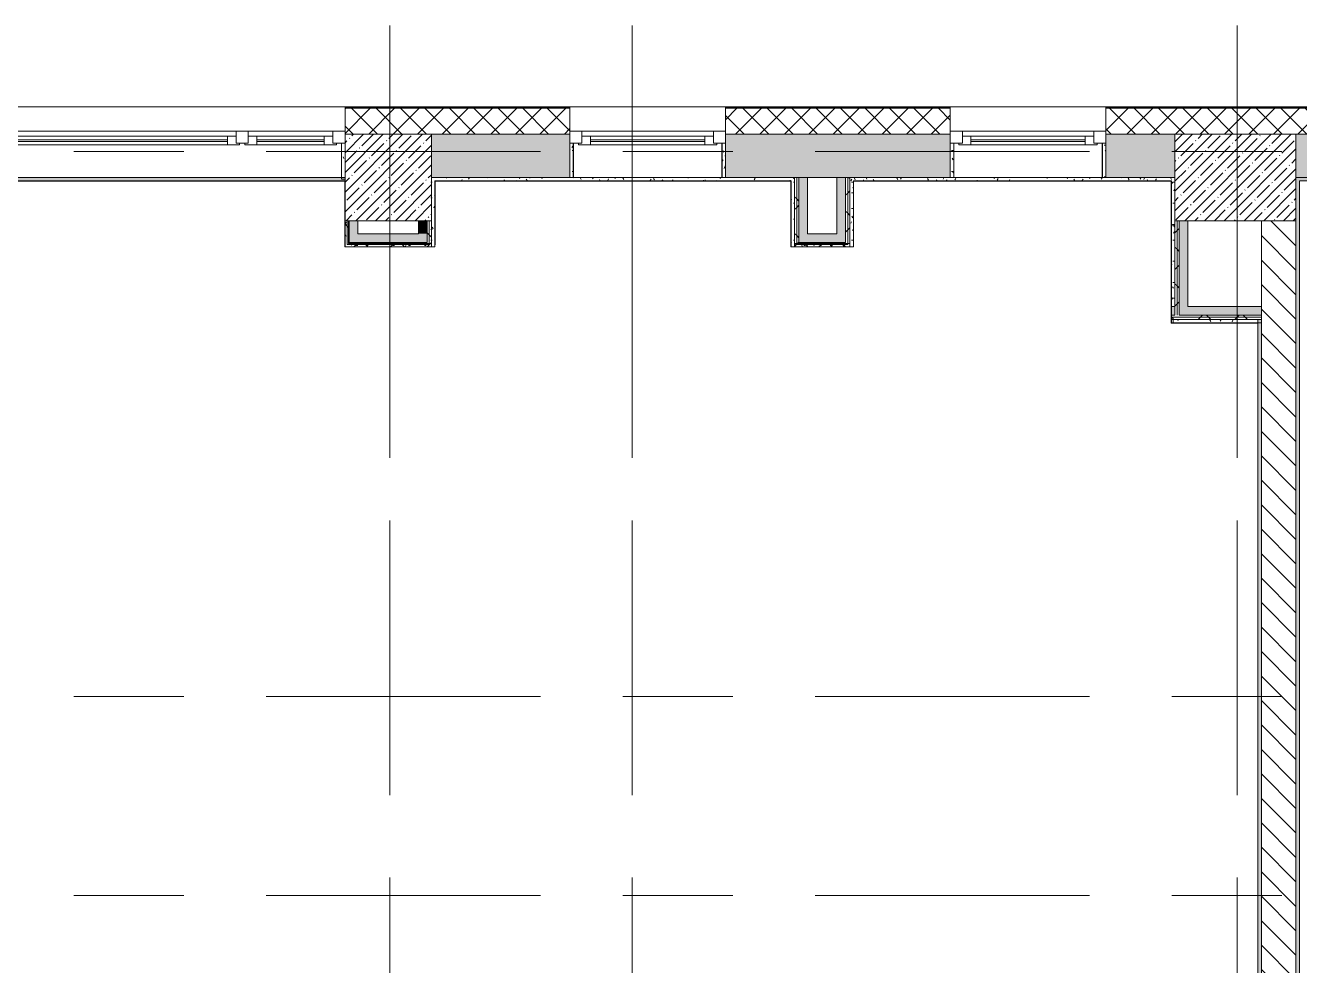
# Model space of a CAD drawing. Header units: millimetres. Extents: x 81632 to 272167, y -8553 to 29000.
# Drawn here: x 103702 to 111071, y 16595 to 22028 of the extents above; entities that cross this region are included whole.
import ezdxf

# ---------------------------------------------------------------- set-up
doc = ezdxf.new("R2010")
doc.units = ezdxf.units.MM
doc.linetypes.add('Осевая', pattern=[3175, 635, -476.25, 1587.5, -476.25])
for name, color, linetype, lineweight in [('A-GLAZ', 7, 'Continuous', 9), ('A-GLAZ-1', 7, 'Continuous', 13), ('A-WALL', 7, 'Continuous', 9), ('I-WALL', 7, 'Continuous', 9), ('S-COLS', 7, 'Continuous', 9), ('Оси', 7, 'Continuous', 9), ('Оси-2', 7, 'Осевая', 9)]:
    doc.layers.add(name, color=color, linetype=linetype, lineweight=lineweight)
doc.layers.add('A-WALL-1', color=7, linetype='Continuous', lineweight=9, true_color=0x3c3c3c)
doc.layers.add('A-WALL-FNSH-1', color=7, linetype='Continuous', lineweight=9, true_color=0x3c3c3c)
pattern_1 = [(0, (0, 0), (121.92, 30.48), [10.058, -81.382, 10.058, -81.382, -487.68]), (0, (0, 0), (121.92, 30.48), [-182.88, 10.058, -172.822, 10.058, -81.382, -213.36]), (0, (0, 0), (121.92, 30.48), [-457.2, 10.058, -50.902, 10.058, -142.342]), (120, (45.72, 15.24), (-87.356454, 90.345817), [10.058, -81.382, 10.058, -81.382, -487.68]), (120, (45.72, 15.24), (-87.356454, 90.345817), [-182.88, 10.058, -172.822, 10.058, -81.382, -213.36]), (120, (45.72, 15.24), (-87.356454, 90.345817), [-457.2, 10.058, -50.902, 10.058, -142.342]), (240, (60.96, 76.2), (-34.563546, -120.825817), [10.058, -81.382, 10.058, -81.382, -487.68]), (240, (60.96, 76.2), (-34.563546, -120.825817), [-182.88, 10.058, -172.822, 10.058, -81.382, -213.36]), (240, (60.96, 76.2), (-34.563546, -120.825817), [-457.2, 10.058, -50.902, 10.058, -142.342])]
pattern_2 = [(45, (0, 0), (-106.06602, 106.06602), []), (135, (0, 0), (-106.06602, -106.06602), [])]

# ---------------------------------------------------------------- blocks, each defined once
blk = doc.blocks.new('120_Окно_СКБ_2Ст_Фрамуга сверху - 120_Окно_СКБ_2Ст_2300х2500_h_ ДОО-23103760-План заполнения и маркировки дверных проемов 2 этажа в осях 23-33')
at = {"layer": 'A-GLAZ'}
for p, q in [((1150, -57), (-1150, -57)), ((-1080, -57), (1080, -57)), ((-1130, -127), (-1100, -127)), ((-1030, -107), (470, -107)), ((470, -117), (-1030, -117)), ((540, -127), (570, -127)), ((540, -127), (570, -127)), ((640, -107), (1030, -107)), ((1030, -117), (640, -117)), ((1100, -127), (1130, -127))]:
    blk.add_line(p, q, dxfattribs=at)
at = {"layer": 'A-GLAZ-1'}
for p, q in [((-1150, -127), (-1150, -57)), ((-1150, -57), (-1080, -57)), ((-1080, -57), (-1080, -127)), ((520, -127), (520, -57)), ((520, -57), (590, -57)), ((590, -57), (590, -127)), ((1080, -127), (1080, -57)), ((1080, -57), (1150, -57)), ((1150, -57), (1150, -127)), ((-1080, -127), (-1150, -127)), ((-1080, -127), (-1100, -127)), ((-1100, -127), (-1100, -137)), ((-1100, -137), (540, -137)), ((540, -137), (-1100, -137)), ((520, -87), (-1080, -87)), ((-1080, -87), (-1080, -127)), ((-1030, -137), (-1030, -87)), ((470, -137), (470, -87)), ((520, -127), (520, -87)), ((590, -127), (520, -127)), ((540, -127), (520, -127)), ((540, -137), (540, -127)), ((590, -127), (570, -127)), ((570, -127), (570, -137)), ((570, -137), (1100, -137)), ((1100, -137), (570, -137)), ((1080, -87), (590, -87)), ((590, -87), (590, -127)), ((640, -137), (640, -87)), ((1030, -137), (1030, -87)), ((1080, -127), (1080, -87)), ((1150, -127), (1080, -127)), ((1100, -127), (1080, -127)), ((1100, -137), (1100, -127))]:
    blk.add_line(p, q, dxfattribs=at)
blk = doc.blocks.new('120_Окно_СКБ_1Ст - 120_Окно_СКБ_1Ст 900х2500_h_ с форточкой-V7-План заполнения и маркировки дверных проемов 2 этажа в осях 23-33')
at = {"layer": 'A-GLAZ'}
for p, q in [((450, -57), (-450, -57)), ((-430, -127), (-400, -127)), ((-330, -107), (330, -107)), ((330, -117), (-330, -117)), ((400, -127), (430, -127))]:
    blk.add_line(p, q, dxfattribs=at)
at = {"layer": 'A-GLAZ-1'}
for p, q in [((-450, -127), (-450, -57)), ((-450, -57), (-380, -57)), ((-380, -57), (-380, -127)), ((380, -127), (380, -57)), ((380, -57), (450, -57)), ((450, -57), (450, -127)), ((-380, -127), (-450, -127)), ((-380, -127), (-400, -127)), ((-400, -127), (-400, -137)), ((-400, -137), (400, -137)), ((400, -137), (-400, -137)), ((380, -87), (-380, -87)), ((-380, -87), (-380, -127)), ((-330, -137), (-330, -87)), ((330, -137), (330, -87)), ((380, -127), (380, -87)), ((450, -127), (380, -127)), ((400, -127), (380, -127)), ((400, -137), (400, -127))]:
    blk.add_line(p, q, dxfattribs=at)
blk = doc.blocks.new('BSC_Колонна _Прямоугольная - 500х500-23282986-План заполнения и маркировки дверных проемов 2 этажа в осях 23-33')
at = {"layer": 'S-COLS'}
h = blk.add_hatch(dxfattribs=at)
h.set_pattern_fill('FP_32', color=256, style=0, pattern_type=2)
h.set_pattern_definition([(45, (-105800, -21150), (-57.024626, 57.024626), []), (45, (-105742.975, -21150), (-57.024626, 57.024626), [100.806, -20.161, 3.353, -16.808])])
h.paths.add_polyline_path([(-250, -250), (250, -250), (250, 250), (-250, 250), (-250, 177.8)])
for p, q in [((250, 250), (-250, 250)), ((-250, 250), (-250, -250)), ((250, -250), (250, 250)), ((-250, -250), (250, -250))]:
    blk.add_line(p, q, dxfattribs=at)
blk = doc.blocks.new('BSC_Колонна _Прямоугольная - 700х500-V11-План заполнения и маркировки дверных проемов 2 этажа в осях 23-33')
at = {"layer": 'S-COLS'}
h = blk.add_hatch(dxfattribs=at)
h.set_pattern_fill('FP_34', color=256, style=0, pattern_type=2)
h.set_pattern_definition([(45, (-110700, -21150), (-57.024626, 57.024626), []), (45, (-110642.975, -21150), (-57.024626, 57.024626), [100.806, -20.161, 3.353, -16.808])])
h.paths.add_polyline_path([(-350, -250), (350, -250), (350, 250), (-350, 250)])
for p, q in [((350, 250), (-350, 250)), ((-350, 250), (-350, -250)), ((350, -250), (350, 250)), ((-350, -250), (350, -250))]:
    blk.add_line(p, q, dxfattribs=at)

msp = doc.modelspace()

# ---------------------------------------------------------------- hatches: boundary and pattern name
at = {"layer": 'A-WALL'}
h = msp.add_hatch(dxfattribs=at)
h.set_pattern_fill('FP_1', color=256, style=0, pattern_type=2)
h.set_pattern_definition([(45, (0, 0), (-70.71068, 70.71068), []), (135, (0, 0), (-70.71068, -70.71068), [])])
h.paths.add_polyline_path([(125080, 21400), (125230, 21400), (125230, 21550), (120150.2, 21550), (120150.2, 21400), (122720.4, 21400)])
h.paths.add_polyline_path([(119250.2, 21400), (119250.2, 21550), (117900.4, 21550), (117900.4, 21400), (118905.9, 21400)])
h.paths.add_polyline_path([(117000.4, 21400), (117000.4, 21550), (115600.4, 21550), (115600.4, 21400), (116363, 21400)])
h.paths.add_polyline_path([(113300.4, 21400), (113300.4, 21550), (112150, 21550), (112150, 21400), (112548.5, 21400)])
h.paths.add_polyline_path([(111050, 21400), (111250, 21400), (111250, 21550), (109950.4, 21550), (109950.4, 21400), (110350, 21400)])
h.paths.add_polyline_path([(108734, 21400), (109050.4, 21400), (109050.4, 21550), (107750.4, 21550), (107750.4, 21400)])
h.paths.add_polyline_path([(106850.4, 21400), (106850.4, 21550), (105550.2, 21550), (105550.2, 21400), (106191, 21400)])
h.paths.add_polyline_path([(103250.2, 21400), (103250.2, 21550), (102050, 21550), (102050, 21400), (102376.5, 21400)])
h.paths.add_polyline_path([(101150, 21400), (101150, 21550), (96610, 21550), (96610, 21400), (101105, 21400)])
h.paths.add_polyline_path([(93310, 21400), (93310, 21550), (93060, 21550), (93060, 21400), (93158.1, 21400)])
at = {"layer": 'I-WALL'}
h = msp.add_hatch(dxfattribs=at)
h.set_pattern_fill('FP_2', color=256, style=0, pattern_type=2)
h.set_pattern_definition([(45, (0, 0), (-57.024626, 57.024626), []), (45, (57.025, 0), (-57.024626, 57.024626), [100.806, -20.161, 3.353, -16.808])])
h.paths.add_polyline_path([(121210, 21150), (121210, 21400), (120850, 21400), (120850, 21150)])
h.paths.add_polyline_path([(119250.2, 21150), (119250.2, 21400), (117900.4, 21400), (117900.4, 21150), (118905.9, 21150)])
h.paths.add_polyline_path([(117000.4, 21150), (117000.4, 21400), (116100.4, 21400), (116100.4, 21150), (116363, 21150)])
h.paths.add_polyline_path([(113300.4, 21150), (113300.4, 21400), (112150, 21400), (112150, 21150), (112548.5, 21150)])
h.paths.add_polyline_path([(111050, 21150), (111250, 21150), (111250, 21400), (111050, 21400), (111050, 21275)])
h.paths.add_polyline_path([(110350, 21150), (110350, 21400), (109950.4, 21400), (109950.4, 21150), (110330, 21150)])
h.paths.add_polyline_path([(109050.4, 21150), (109050.4, 21400), (107750.4, 21400), (107750.4, 21150), (108734, 21150)])
h.paths.add_polyline_path([(100560, 21150), (100580, 21150), (100580, 21400), (100560, 21400), (100560, 21327.8)])
h.paths.add_polyline_path([(106850.4, 21150), (106850.4, 21400), (106050, 21400), (106050, 21150), (106191, 21150)])
h.paths.add_polyline_path([(103250.2, 21150), (103250.2, 21400), (102050, 21400), (102050, 21150), (102376.5, 21150)])
h.paths.add_polyline_path([(101125, 21150), (101150, 21150), (101150, 21400), (100800, 21400), (100800, 21150), (101105, 21150)])
h = msp.add_hatch(dxfattribs=at)
h.set_pattern_fill('FP_38', color=256, style=0, pattern_type=2)
h.set_pattern_definition(pattern_1)
h.paths.add_polyline_path([(105530.2, 21140), (105550, 21140), (105550, 21348), (105530.2, 21348), (105530.2, 21327.8)])
h = msp.add_hatch(dxfattribs=at)
h.set_pattern_fill('FP_38', color=256, style=0, pattern_type=2)
h.set_pattern_definition(pattern_1)
h.paths.add_polyline_path([(106870.4, 21150), (106870.4, 21348), (106850.4, 21348), (106850.4, 21150)])
h = msp.add_hatch(dxfattribs=at)
h.set_pattern_fill('FP_38', color=256, style=0, pattern_type=2)
h.set_pattern_definition(pattern_1)
h.paths.add_polyline_path([(107750.4, 21150), (107750.4, 21348), (107730.4, 21348), (107730.4, 21150)])
h = msp.add_hatch(dxfattribs=at)
h.set_pattern_fill('FP_38', color=256, style=0, pattern_type=2)
h.set_pattern_definition(pattern_1)
h.paths.add_polyline_path([(109070.4, 21150), (109070.4, 21348), (109050.4, 21348), (109050.4, 21150)])
h = msp.add_hatch(dxfattribs=at)
h.set_pattern_fill('FP_38', color=256, style=0, pattern_type=2)
h.set_pattern_definition(pattern_1)
h.paths.add_polyline_path([(109950.4, 21150), (109950.4, 21348), (109930.4, 21348), (109930.4, 21150)])
h = msp.add_hatch(dxfattribs=at)
h.set_pattern_fill('FP_38', color=256, style=0, pattern_type=2)
h.set_pattern_definition(pattern_1)
h.paths.add_polyline_path([(105549, 21130), (105550, 21130), (105550, 21150), (101150, 21150), (101150, 21130), (104919.5, 21130)])
h = msp.add_hatch(dxfattribs=at)
h.set_pattern_fill('FP_38', color=256, style=0, pattern_type=2)
h.set_pattern_definition(pattern_1)
h.paths.add_polyline_path([(108130, 21130), (108150, 21130), (108150, 21150), (106050, 21150), (106050, 21130), (108098.2, 21130)])
h = msp.add_hatch(dxfattribs=at)
h.set_pattern_fill('FP_39', color=256, style=0, pattern_type=2)
h.set_pattern_definition(pattern_2)
h.paths.add_polyline_path([(108162.5, 20749), (108162.5, 21150), (108150, 21150), (108150, 20749)])
h = msp.add_hatch(dxfattribs=at)
h.set_pattern_fill('FP_39', color=256, style=0, pattern_type=2)
h.set_pattern_definition(pattern_2)
h.paths.add_polyline_path([(108175, 20761.5), (108175, 21150), (108162.5, 21150), (108162.5, 20761.5)])
for points in [[(108225, 20774), (108225, 21150), (108175, 21150), (108175, 20774)], [(108445, 20824), (108445, 21150), (108395, 21150), (108395, 20824)], [(105625, 20774), (105625, 20900), (105575, 20900), (105575, 20774)], [(106025, 20824), (106025, 20900), (105975, 20900), (105975, 20824)], [(110425, 20404), (110425, 20900), (110375, 20900), (110375, 20404)], [(105625, 20774), (106025, 20774), (106025, 20824), (105625, 20824)], [(108225, 20774), (108445, 20774), (108445, 20824), (108225, 20824)]]:
    msp.add_hatch(color=256, dxfattribs=at).paths.add_polyline_path(points)
h = msp.add_hatch(dxfattribs=at)
h.set_pattern_fill('FP_39', color=256, style=0, pattern_type=2)
h.set_pattern_definition(pattern_2)
h.paths.add_polyline_path([(108457.5, 20774), (108457.5, 21150), (108445, 21150), (108445, 20774)])
h = msp.add_hatch(dxfattribs=at)
h.set_pattern_fill('FP_39', color=256, style=0, pattern_type=2)
h.set_pattern_definition(pattern_2)
h.paths.add_polyline_path([(108457.5, 20761.5), (108470, 20761.5), (108470, 21150), (108457.5, 21150), (108457.5, 20774)])
h = msp.add_hatch(dxfattribs=at)
h.set_pattern_fill('FP_38', color=256, style=0, pattern_type=2)
h.set_pattern_definition(pattern_1)
h.paths.add_polyline_path([(110330, 21130), (110330, 21150), (108470, 21150), (108470, 21130), (110005.5, 21130)])
h = msp.add_hatch(dxfattribs=at)
h.set_pattern_fill('FP_38', color=256, style=0, pattern_type=2)
h.set_pattern_definition(pattern_1)
h.paths.add_polyline_path([(110330, 20404), (110350, 20404), (110350, 21150), (110330, 21150), (110330, 20462.8)])
h = msp.add_hatch(dxfattribs=at)
h.set_pattern_fill('FP_38', color=256, style=0, pattern_type=2)
h.set_pattern_definition(pattern_1)
h.paths.add_polyline_path([(115580.4, 21130), (115580.4, 21150), (111050, 21150), (111050, 21130), (115091.5, 21130)])
h = msp.add_hatch(dxfattribs=at)
h.set_pattern_fill('FP_38', color=256, style=0, pattern_type=2)
h.set_pattern_definition(pattern_1)
h.paths.add_polyline_path([(106070, 20749), (106070, 21130), (106050, 21130), (106050, 20749)])
h = msp.add_hatch(dxfattribs=at)
h.set_pattern_fill('FP_38', color=256, style=0, pattern_type=2)
h.set_pattern_definition(pattern_1)
h.paths.add_polyline_path([(108150, 20769), (108150, 21130), (108130, 21130), (108130, 20769)])
h = msp.add_hatch(dxfattribs=at)
h.set_pattern_fill('FP_38', color=256, style=0, pattern_type=2)
h.set_pattern_definition(pattern_1)
h.paths.add_polyline_path([(108490, 20749), (108490, 21130), (108470, 21130), (108470, 20749)])
h = msp.add_hatch(dxfattribs=at)
h.set_pattern_fill('FP_38', color=256, style=0, pattern_type=2)
h.set_pattern_definition(pattern_1)
h.paths.add_polyline_path([(111070, 13600), (111070, 21130), (111050, 21130), (111050, 13600)])
h = msp.add_hatch(dxfattribs=at)
h.set_pattern_fill('FP_39', color=256, style=0, pattern_type=2)
h.set_pattern_definition(pattern_2)
h.paths.add_polyline_path([(105562.5, 20749), (105562.5, 20900), (105550, 20900), (105550, 20749), (105555.2, 20749)])
h = msp.add_hatch(dxfattribs=at)
h.set_pattern_fill('FP_38', color=256, style=0, pattern_type=2)
h.set_pattern_definition(pattern_1)
h.paths.add_polyline_path([(105570, 20769), (105570, 20900), (105550, 20900), (105550, 20769), (105555.2, 20769)])
h = msp.add_hatch(dxfattribs=at)
h.set_pattern_fill('FP_39', color=256, style=0, pattern_type=2)
h.set_pattern_definition(pattern_2)
h.paths.add_polyline_path([(105575, 20761.5), (105575, 20900), (105562.5, 20900), (105562.5, 20761.5)])
h = msp.add_hatch(dxfattribs=at)
h.set_pattern_fill('FP_39', color=256, style=0, pattern_type=2)
h.set_pattern_definition(pattern_2)
h.paths.add_polyline_path([(106025, 20774), (106037.5, 20774), (106037.5, 20900), (106025, 20900), (106025, 20824)])
h = msp.add_hatch(dxfattribs=at)
h.set_pattern_fill('FP_39', color=256, style=0, pattern_type=2)
h.set_pattern_definition(pattern_2)
h.paths.add_polyline_path([(106050, 20761.5), (106050, 20900), (106037.5, 20900), (106037.5, 20761.5)])
h = msp.add_hatch(dxfattribs=at)
h.set_pattern_fill('FP_39', color=256, style=0, pattern_type=2)
h.set_pattern_definition(pattern_2)
h.paths.add_polyline_path([(110350, 20354), (110362.5, 20354), (110362.5, 20900), (110350, 20900), (110350, 20404)])
h = msp.add_hatch(dxfattribs=at)
h.set_pattern_fill('FP_39', color=256, style=0, pattern_type=2)
h.set_pattern_definition(pattern_2)
h.paths.add_polyline_path([(110362.5, 20354), (110375, 20354), (110375, 20900), (110362.5, 20900), (110362.5, 20404)])
h = msp.add_hatch(dxfattribs=at)
h.set_pattern_fill('FP_4', color=256, style=0, pattern_type=2)
h.set_pattern_definition([(135, (0, 0), (-70.71068, -70.71068), [])])
h.paths.add_polyline_path([(110850, 13900), (111050, 13900), (111050, 20900), (110850, 20900), (110850, 13980)])
h = msp.add_hatch(dxfattribs=at)
h.set_pattern_fill('FP_38', color=256, style=0, pattern_type=2)
h.set_pattern_definition(pattern_1)
h.paths.add_polyline_path([(105555.2, 20749), (106050, 20749), (106050, 20769), (105550, 20769), (105550, 20749)])
h = msp.add_hatch(dxfattribs=at)
h.set_pattern_fill('FP_39', color=256, style=0, pattern_type=2)
h.set_pattern_definition(pattern_2)
h.paths.add_polyline_path([(105575, 20749), (106050, 20749), (106050, 20761.5), (105562.5, 20761.5), (105562.5, 20749)])
h = msp.add_hatch(dxfattribs=at)
h.set_pattern_fill('FP_39', color=256, style=0, pattern_type=2)
h.set_pattern_definition(pattern_2)
h.paths.add_polyline_path([(105575, 20761.5), (106037.5, 20761.5), (106037.5, 20774), (105575, 20774)])
h = msp.add_hatch(dxfattribs=at)
h.set_pattern_fill('FP_38', color=256, style=0, pattern_type=2)
h.set_pattern_definition(pattern_1)
h.paths.add_polyline_path([(108470, 20749), (108470, 20769), (108130, 20769), (108130, 20749)])
h = msp.add_hatch(dxfattribs=at)
h.set_pattern_fill('FP_39', color=256, style=0, pattern_type=2)
h.set_pattern_definition(pattern_2)
h.paths.add_polyline_path([(108470, 20749), (108470, 20761.5), (108162.5, 20761.5), (108162.5, 20749), (108225, 20749)])
h = msp.add_hatch(dxfattribs=at)
h.set_pattern_fill('FP_39', color=256, style=0, pattern_type=2)
h.set_pattern_definition(pattern_2)
h.paths.add_polyline_path([(108175, 20761.5), (108457.5, 20761.5), (108457.5, 20774), (108175, 20774)])
h = msp.add_hatch(color=256, dxfattribs=at)
h.paths.add_polyline_path([(110330, 20354), (110350, 20354), (110350, 20404), (110330, 20404)])
h.paths.add_polyline_path([(110850, 20354), (110850, 20404), (110375, 20404), (110375, 20354)])
h = msp.add_hatch(dxfattribs=at)
h.set_pattern_fill('FP_39', color=256, style=0, pattern_type=2)
h.set_pattern_definition(pattern_2)
h.paths.add_polyline_path([(110850, 20341.5), (110850, 20354), (110330, 20354), (110330, 20341.5)])
h = msp.add_hatch(dxfattribs=at)
h.set_pattern_fill('FP_39', color=256, style=0, pattern_type=2)
h.set_pattern_definition(pattern_2)
h.paths.add_polyline_path([(110830, 20329), (110850, 20329), (110850, 20341.5), (110330, 20341.5), (110330, 20329)])
h = msp.add_hatch(dxfattribs=at)
h.set_pattern_fill('FP_38', color=256, style=0, pattern_type=2)
h.set_pattern_definition(pattern_1)
h.paths.add_polyline_path([(110850, 20309), (110850, 20329), (110340, 20329), (110340, 20309)])
h = msp.add_hatch(dxfattribs=at)
h.set_pattern_fill('FP_38', color=256, style=0, pattern_type=2)
h.set_pattern_definition(pattern_1)
h.paths.add_polyline_path([(110830, 13980), (110850, 13980), (110850, 20329), (110830, 20329), (110830, 14000)])

# ---------------------------------------------------------------- linework, layer by layer
at = {"layer": 'A-WALL'}
for p, q in [((103250.2, 21558), (105550.2, 21558)), ((106850.4, 21553), (105550.2, 21553)), ((106850.4, 21550), (105550.2, 21550)), ((106850.4, 21558), (107750.4, 21558)), ((109050.4, 21553), (107750.4, 21553)), ((109050.4, 21550), (107750.4, 21550)), ((109050.4, 21558), (109950.4, 21558)), ((111250, 21553), (109950.4, 21553)), ((111250, 21550), (109950.4, 21550)), ((106850.4, 21400), (106050, 21400)), ((109050.4, 21400), (107750.4, 21400)), ((110350, 21400), (109950.4, 21400)), ((111250, 21400), (111050, 21400)), ((108162.5, 20761.5), (108162.5, 21150)), ((108175, 20774), (108175, 21150)), ((108445, 21150), (108445, 20774)), ((108457.5, 21150), (108457.5, 20761.5)), ((110330, 21150), (110350, 21150)), ((111250, 21150), (111050, 21150)), ((106070, 21129), (106070, 21130)), ((106070, 21130), (106850.4, 21130)), ((111250, 21130), (111070, 21130)), ((105550, 20900), (105550, 20769)), ((105562.5, 20761.5), (105562.5, 20900)), ((105575, 20774), (105575, 20900)), ((106025, 20900), (106025, 20774)), ((106037.5, 20900), (106037.5, 20761.5)), ((110362.5, 20900), (110362.5, 20354)), ((110375, 20900), (110375, 20354)), ((111050, 20900), (111050, 13600)), ((106037.5, 20761.5), (105562.5, 20761.5)), ((106025, 20774), (105575, 20774)), ((106070, 20759.5), (106070, 20749)), ((108457.5, 20761.5), (108162.5, 20761.5)), ((108445, 20774), (108175, 20774)), ((110330, 20404), (110350, 20404)), ((110350, 20354), (110330, 20354)), ((110850, 20341.5), (110330, 20341.5)), ((110850, 20354), (110375, 20354))]:
    msp.add_line(p, q, dxfattribs=at)
at = {"layer": 'A-WALL-1'}
for p, q in [((105550.2, 21550), (105550.2, 21400)), ((106850.4, 21550), (106850.4, 21150)), ((107750.4, 21150), (107750.4, 21550)), ((109050.4, 21550), (109050.4, 21150)), ((109950.4, 21150), (109950.4, 21550)), ((105550, 21348), (105530.2, 21348)), ((105530.2, 21348), (105530.2, 21140)), ((106870.4, 21348), (106850.4, 21348)), ((106870.4, 21150), (106870.4, 21348)), ((107750.4, 21348), (107730.4, 21348)), ((107730.4, 21348), (107730.4, 21150)), ((109070.4, 21348), (109050.4, 21348)), ((109070.4, 21150), (109070.4, 21348)), ((109950.4, 21348), (109930.4, 21348)), ((109930.4, 21348), (109930.4, 21150)), ((105550, 21150), (100800, 21150)), ((110330, 21150), (106050, 21150)), ((108150, 20749), (108150, 21150)), ((108225, 20824), (108225, 21150)), ((108395, 21150), (108395, 20824)), ((108470, 21150), (108470, 20749)), ((101170, 21130), (105550, 21130)), ((105530.2, 21140), (105550, 21140)), ((106850.4, 21130), (108130, 21130)), ((108130, 21130), (108130, 21129)), ((108490, 21130), (109950.4, 21130)), ((108490, 21129), (108490, 21130)), ((110330, 21130), (110330, 21129)), ((111070, 13600), (111070, 21130)), ((105570, 20769), (105570, 20900)), ((105625, 20824), (105625, 20900)), ((105975, 20900), (105975, 20824)), ((106050, 20900), (106050, 20749)), ((110350, 20900), (110350, 20354)), ((110425, 20404), (110425, 20900)), ((110850, 20900), (110850, 13900)), ((105975, 20824), (105625, 20824)), ((108395, 20824), (108225, 20824)), ((105550, 20749), (106070, 20749)), ((106050, 20769), (105570, 20769)), ((108470, 20769), (108150, 20769)), ((110850, 20404), (110425, 20404)), ((110850, 20329), (110330, 20329)), ((110340, 20329), (110340, 20309)), ((110830, 20329), (110830, 14000)), ((110830, 20309), (110850, 20309))]:
    msp.add_line(p, q, dxfattribs=at)
at = {"layer": 'A-WALL-FNSH-1'}
for p, q in [((106850.4, 21558), (105550.2, 21558)), ((105550.2, 21558), (105550.2, 21550)), ((106850.4, 21550), (106850.4, 21558)), ((109050.4, 21558), (107750.4, 21558)), ((107750.4, 21558), (107750.4, 21550)), ((109050.4, 21550), (109050.4, 21558)), ((111250, 21558), (109950.4, 21558)), ((109950.4, 21558), (109950.4, 21550)), ((105530.2, 21348), (105529.2, 21348)), ((105529.2, 21348), (105529.2, 21140)), ((106871.4, 21348), (106870.4, 21348)), ((106871.4, 21150), (106871.4, 21348)), ((107730.4, 21348), (107729.4, 21348)), ((107729.4, 21348), (107729.4, 21150)), ((109071.4, 21348), (109070.4, 21348)), ((109071.4, 21150), (109071.4, 21348)), ((109930.4, 21348), (109929.4, 21348)), ((109929.4, 21348), (109929.4, 21150)), ((105529.2, 21140), (105530.2, 21140)), ((105549, 21130), (105549, 20748)), ((106070, 21129), (106850.4, 21129)), ((106070, 21129), (106070, 20759.5)), ((106071, 20759.5), (106071, 21129)), ((106850.4, 21129), (106850.4, 21130)), ((107750.4, 21130), (107750.4, 21129)), ((107750.4, 21129), (108129, 21129)), ((108129, 21129), (108129, 20748)), ((108130.5, 21130), (108130, 21130)), ((108130, 21129), (108130.5, 21129)), ((108130, 20749), (108130, 21129)), ((108130.5, 21129), (108130.5, 21130)), ((108490, 21130), (108490, 21129)), ((108490, 21129), (108490, 20749)), ((108491, 20748), (108491, 21129)), ((108491, 21129), (109050.4, 21129)), ((109050.4, 21129), (109050.4, 21130)), ((110330, 21130), (109950.4, 21130)), ((109950.4, 21130), (109950.4, 21129)), ((109950.4, 21129), (110329, 21129)), ((110329, 21129), (110329, 20308)), ((110330, 20309), (110330, 21129)), ((106070, 20879.5), (106071, 20879.5)), ((105549, 20748), (106070, 20748)), ((105550, 20749), (105550, 20769)), ((106070, 20759.5), (106071, 20759.5)), ((106070, 20748), (106070, 20749)), ((108129, 20748), (108491, 20748)), ((108490, 20749), (108130, 20749)), ((110329, 20308), (110830, 20308)), ((110830, 20309), (110330, 20309)), ((110829, 20309), (110829, 14001)), ((110830, 14001), (110830, 20309))]:
    msp.add_line(p, q, dxfattribs=at)
at = {"layer": 'I-WALL'}
for p, q in [((105550, 21129), (103250.2, 21129)), ((107750.4, 21129), (106850.4, 21129)), ((109950.4, 21129), (109050.4, 21129))]:
    msp.add_line(p, q, dxfattribs=at)
at = {"layer": 'Оси'}
for p, q in [((105810, 19528.3), (105810, 22028.3)), ((107210, 19528.3), (107210, 22028.3)), ((110710, 19528.3), (110710, 22028.3))]:
    msp.add_line(p, q, dxfattribs=at)
at = {"layer": 'Оси-2'}
for p, q in [((84932.5, 21300), (122580, 21300)), ((105810, 593.7), (105810, 19528.3)), ((107210, 593.7), (107210, 19528.3)), ((110710, 593.7), (110710, 19528.3)), ((84932.5, 18150), (122760, 18150)), ((84932.5, 17000), (122760, 17000))]:
    msp.add_line(p, q, dxfattribs=at)

# ---------------------------------------------------------------- block references
at = {"layer": 'A-GLAZ'}
for name, p in [('120_Окно_СКБ_2Ст_Фрамуга сверху - 120_Окно_СКБ_2Ст_2300х2500_h_ ДОО-23103760-План заполнения и маркировки дверных проемов 2 этажа в осях 23-33', (104400.2, 21475)), ('120_Окно_СКБ_1Ст - 120_Окно_СКБ_1Ст 900х2500_h_ с форточкой-V7-План заполнения и маркировки дверных проемов 2 этажа в осях 23-33', (107300.4, 21475)), ('120_Окно_СКБ_1Ст - 120_Окно_СКБ_1Ст 900х2500_h_ с форточкой-V7-План заполнения и маркировки дверных проемов 2 этажа в осях 23-33', (109500.4, 21475))]:
    msp.add_blockref(name, p, dxfattribs=at)
at = {"layer": 'S-COLS'}
for name, p in [('BSC_Колонна _Прямоугольная - 500х500-23282986-План заполнения и маркировки дверных проемов 2 этажа в осях 23-33', (105800, 21150)), ('BSC_Колонна _Прямоугольная - 700х500-V11-План заполнения и маркировки дверных проемов 2 этажа в осях 23-33', (110700, 21150))]:
    msp.add_blockref(name, p, dxfattribs=at)

doc.saveas('drawing.dxf')
